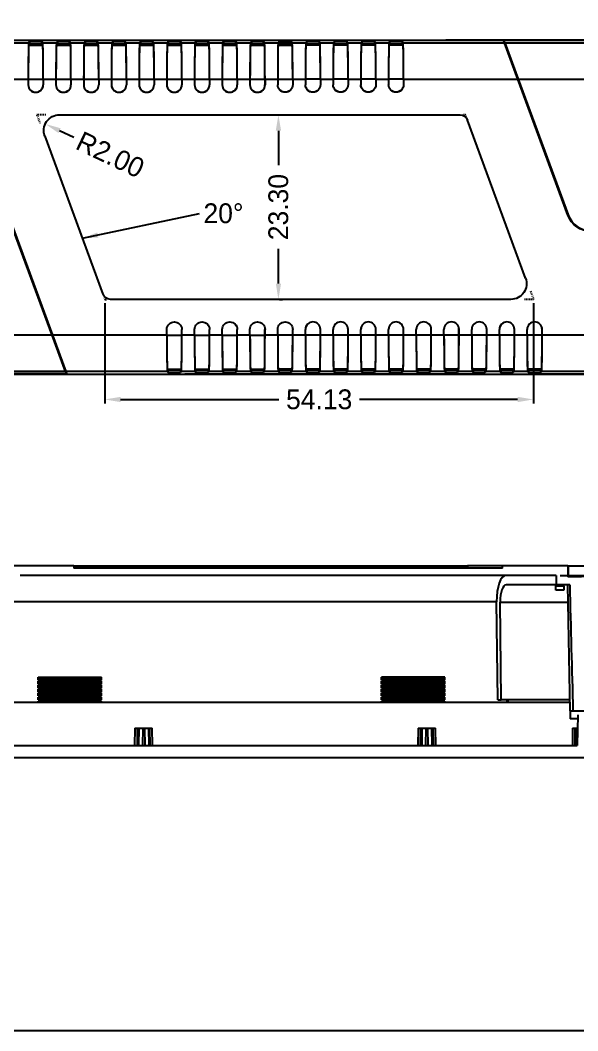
# Model space of a CAD drawing. Header units: millimetres. Extents: x 1582 to 1786, y 500 to 752.
# Drawn here: x 1656.3 to 1726.7, y 499.9 to 627.5 of the extents above; entities that cross this region are included whole.
import ezdxf

# ---------------------------------------------------------------- set-up
doc = ezdxf.new("R2010")
doc.units = ezdxf.units.MM
doc.linetypes.add('DIVIDE', pattern=[31.75, 12.7, -6.35, 0, -6.35, 0, -6.35])
doc.layers.get('0').update_dxf_attribs({"linetype": 'CONTINUOUS'})
doc.layers.get('Defpoints').update_dxf_attribs({"linetype": 'CONTINUOUS'})
for name, color, linetype in [('10', 7, 'CONTINUOUS'), ('11', 7, 'CONTINUOUS'), ('12', 7, 'CONTINUOUS'), ('9', 7, 'CONTINUOUS')]:
    doc.layers.add(name, color=color, linetype=linetype)
doc.layers.add('dim', color=7, linetype='CONTINUOUS', lineweight=9)
doc.dimstyles.get("Standard").update_dxf_attribs({"dimtxt": 1, "dimasz": 0.5, "dimexe": 0.2, "dimexo": 0.2, "dimgap": 0.09, "dimtad": 0, "dimzin": 0, "dimdsep": 46, "dimtxsty": 'Standard', "dimcen": 0.5, "dimadec": 0, "dimazin": 0, "dimtfac": 1, "dimtofl": 0, "dimtmove": 0, "dimatfit": 3, "dimfxl": 0, "dimtolj": 1, "dimtzin": 0, "dimarcsym": 0})

# ---------------------------------------------------------------- blocks, each defined once
blk = doc.blocks.new('*D29')
at = {"layer": 'Defpoints', "color": 0}
for p in [(1724, 557.41), (1752.68, 557.41), (1745.27, 535.76)]:
    blk.add_point(p, dxfattribs=at)
at = {"layer": 'dim', "color": 0, "lineweight": -2}
for p, q in [((1724.5, 557.41), (1753.18, 557.41)), ((1752.68, 555.41), (1752.68, 551.67)), ((1752.68, 537.76), (1752.68, 541.5)), ((1745.77, 535.76), (1753.18, 535.76))]:
    blk.add_line(p, q, dxfattribs=at)
at = {"layer": 'dim', "color": 0}
for points in [[(1752.35, 555.41), (1753.01, 555.41), (1752.68, 557.41)], [(1752.35, 537.76), (1753.01, 537.76), (1752.68, 535.76)]]:
    blk.add_solid(points, dxfattribs=at)
at = {"layer": 'dim', "color": 0, "insert": (1752.68, 546.59), "char_height": 2.5, "attachment_point": 5, "rotation": 90}
blk.add_mtext('\\A1;21.65', dxfattribs=at)
blk = doc.blocks.new('*D58')
at = {"layer": 'Defpoints', "color": 0}
for p in [(1667.01, 592.27), (1721.14, 592.27), (1721.14, 579.63)]:
    blk.add_point(p, dxfattribs=at)
at = {"layer": 'dim', "color": 0, "lineweight": -2}
for p, q in [((1667.01, 591.77), (1667.01, 579.13)), ((1721.14, 591.77), (1721.14, 579.13)), ((1669.01, 579.63), (1688.99, 579.63)), ((1719.14, 579.63), (1699.16, 579.63))]:
    blk.add_line(p, q, dxfattribs=at)
at = {"layer": 'dim', "color": 0}
for points in [[(1669.01, 579.96), (1669.01, 579.29), (1667.01, 579.63)], [(1719.14, 579.96), (1719.14, 579.29), (1721.14, 579.63)]]:
    blk.add_solid(points, dxfattribs=at)
at = {"layer": 'dim', "color": 0, "insert": (1694.08, 579.63), "char_height": 2.5, "attachment_point": 5}
blk.add_mtext('\\A1;54.13', dxfattribs=at)
blk = doc.blocks.new('*D59')
at = {"layer": 'Defpoints', "color": 0}
for p in [(1688.57, 615.57), (1688.93, 615.57), (1688.57, 592.27)]:
    blk.add_point(p, dxfattribs=at)
at = {"layer": 'dim', "color": 0, "lineweight": -2}
for p, q in [((1689.07, 615.57), (1689.43, 615.57)), ((1688.93, 613.57), (1688.93, 609.21)), ((1688.93, 594.27), (1688.93, 598.63)), ((1689.07, 592.27), (1689.43, 592.27))]:
    blk.add_line(p, q, dxfattribs=at)
at = {"layer": 'dim', "color": 0}
for points in [[(1688.6, 613.57), (1689.27, 613.57), (1688.93, 615.57)], [(1688.6, 594.27), (1689.27, 594.27), (1688.93, 592.27)]]:
    blk.add_solid(points, dxfattribs=at)
at = {"layer": 'dim', "color": 0, "insert": (1688.93, 603.92), "char_height": 2.5, "attachment_point": 5, "rotation": 90}
blk.add_mtext('\\A1;23.30', dxfattribs=at)
blk = doc.blocks.new('*D60')
at = {"layer": 'Defpoints', "color": 0}
for p in [(1659.49, 614.42), (1661.3, 613.57)]:
    blk.add_point(p, dxfattribs=at)
at = {"layer": 'dim', "color": 0, "lineweight": -2}
blk.add_line((1663.11, 612.71), (1661.3, 613.57), dxfattribs=at)
at = {"layer": 'dim', "color": 0}
blk.add_solid([(1661.44, 613.87), (1661.16, 613.27), (1659.49, 614.42)], dxfattribs=at)
at = {"layer": 'dim', "color": 0, "insert": (1667.7, 610.53), "char_height": 2.5, "attachment_point": 5, "rotation": 334.5946}
blk.add_mtext('\\A1;R2.00', dxfattribs=at)

msp = doc.modelspace()

# ---------------------------------------------------------------- linework, layer by layer
msp.add_lwpolyline([(1581.937, 752.283), (1786.245, 752.283), (1786.245, 499.901), (1581.937, 499.901)], close=True)
at = {"layer": '10', "color": 7, "linetype": 'Continuous'}
for p, q in [((1645.011, 624.993), (1717.356, 624.993)), ((1645.329, 624.675), (1657.401, 624.675)), ((1657.401, 624.675), (1657.516, 624.819)), ((1657.401, 624.375), (1657.516, 624.519)), ((1657.401, 624.375), (1659.175, 624.375)), ((1657.516, 624.819), (1659.06, 624.819)), ((1657.516, 624.819), (1657.516, 624.519)), ((1657.516, 624.519), (1659.06, 624.519)), ((1659.175, 624.675), (1659.06, 624.819)), ((1659.06, 624.519), (1659.06, 624.819)), ((1659.175, 624.375), (1659.06, 624.519)), ((1659.175, 624.675), (1660.901, 624.675)), ((1660.901, 624.675), (1661.016, 624.819)), ((1660.901, 624.375), (1661.016, 624.519)), ((1660.901, 624.375), (1662.675, 624.375)), ((1661.016, 624.819), (1662.56, 624.819)), ((1661.016, 624.819), (1661.016, 624.519)), ((1661.016, 624.519), (1662.56, 624.519)), ((1662.56, 624.519), (1662.56, 624.819)), ((1662.675, 624.675), (1662.56, 624.819)), ((1662.675, 624.375), (1662.56, 624.519)), ((1662.675, 624.675), (1664.401, 624.675)), ((1664.401, 624.675), (1664.516, 624.819)), ((1664.401, 624.375), (1664.516, 624.519)), ((1664.401, 624.375), (1666.175, 624.375)), ((1664.516, 624.819), (1666.06, 624.819)), ((1664.516, 624.819), (1664.516, 624.519)), ((1664.516, 624.519), (1666.06, 624.519)), ((1666.06, 624.519), (1666.06, 624.819)), ((1666.175, 624.675), (1666.06, 624.819)), ((1666.175, 624.375), (1666.06, 624.519)), ((1666.175, 624.675), (1667.901, 624.675)), ((1667.901, 624.675), (1668.016, 624.819)), ((1667.901, 624.375), (1668.016, 624.519)), ((1667.901, 624.375), (1669.675, 624.375)), ((1668.016, 624.819), (1669.56, 624.819)), ((1668.016, 624.819), (1668.016, 624.519)), ((1668.016, 624.519), (1669.56, 624.519)), ((1669.56, 624.519), (1669.56, 624.819)), ((1669.675, 624.675), (1669.56, 624.819)), ((1669.675, 624.375), (1669.56, 624.519)), ((1669.675, 624.675), (1671.401, 624.675)), ((1671.401, 624.675), (1671.516, 624.819)), ((1671.401, 624.375), (1671.516, 624.519)), ((1671.401, 624.375), (1673.175, 624.375)), ((1671.516, 624.819), (1673.06, 624.819)), ((1671.516, 624.819), (1671.516, 624.519)), ((1671.516, 624.519), (1673.06, 624.519)), ((1673.175, 624.675), (1673.06, 624.819)), ((1673.06, 624.519), (1673.06, 624.819)), ((1673.175, 624.375), (1673.06, 624.519)), ((1673.175, 624.675), (1674.901, 624.675)), ((1674.901, 624.675), (1675.016, 624.819)), ((1674.901, 624.375), (1675.016, 624.519)), ((1674.901, 624.375), (1676.675, 624.375)), ((1675.016, 624.819), (1676.56, 624.819)), ((1675.016, 624.819), (1675.016, 624.519)), ((1675.016, 624.519), (1676.56, 624.519)), ((1676.675, 624.675), (1676.56, 624.819)), ((1676.56, 624.519), (1676.56, 624.819)), ((1676.675, 624.375), (1676.56, 624.519)), ((1676.675, 624.675), (1678.401, 624.675)), ((1678.401, 624.675), (1678.516, 624.819)), ((1678.401, 624.375), (1678.516, 624.519)), ((1678.401, 624.375), (1680.175, 624.375)), ((1678.516, 624.819), (1680.06, 624.819)), ((1678.516, 624.819), (1678.516, 624.519)), ((1678.516, 624.519), (1680.06, 624.519)), ((1680.06, 624.519), (1680.06, 624.819)), ((1680.175, 624.675), (1680.06, 624.819)), ((1680.175, 624.375), (1680.06, 624.519)), ((1680.175, 624.675), (1681.901, 624.675)), ((1681.901, 624.675), (1682.016, 624.819)), ((1681.901, 624.375), (1682.016, 624.519)), ((1681.901, 624.375), (1683.675, 624.375)), ((1682.016, 624.819), (1683.56, 624.819)), ((1682.016, 624.819), (1682.016, 624.519)), ((1682.016, 624.519), (1683.56, 624.519)), ((1683.56, 624.519), (1683.56, 624.819)), ((1683.675, 624.675), (1683.56, 624.819)), ((1683.675, 624.375), (1683.56, 624.519)), ((1683.675, 624.675), (1685.401, 624.675)), ((1685.401, 624.675), (1685.516, 624.819)), ((1685.401, 624.375), (1685.516, 624.519)), ((1685.401, 624.375), (1687.175, 624.375)), ((1685.516, 624.819), (1687.06, 624.819)), ((1685.516, 624.819), (1685.516, 624.519)), ((1685.516, 624.519), (1687.06, 624.519)), ((1687.06, 624.519), (1687.06, 624.819)), ((1687.175, 624.675), (1687.06, 624.819)), ((1687.175, 624.375), (1687.06, 624.519)), ((1687.175, 624.675), (1688.901, 624.675)), ((1688.901, 624.675), (1689.016, 624.819)), ((1688.901, 624.375), (1689.016, 624.519)), ((1688.901, 624.375), (1690.675, 624.375)), ((1689.016, 624.819), (1690.56, 624.819)), ((1689.016, 624.819), (1689.016, 624.519)), ((1690.56, 624.519), (1689.016, 624.519)), ((1690.675, 624.675), (1690.56, 624.819)), ((1690.56, 624.819), (1690.56, 624.519)), ((1690.675, 624.375), (1690.56, 624.519)), ((1690.675, 624.675), (1692.401, 624.675)), ((1692.401, 624.675), (1692.516, 624.819)), ((1692.401, 624.375), (1692.516, 624.519)), ((1694.175, 624.375), (1692.401, 624.375)), ((1692.516, 624.519), (1692.516, 624.819)), ((1694.06, 624.819), (1692.516, 624.819)), ((1694.06, 624.519), (1692.516, 624.519)), ((1694.175, 624.675), (1694.06, 624.819)), ((1694.06, 624.819), (1694.06, 624.519)), ((1694.175, 624.375), (1694.06, 624.519)), ((1694.175, 624.675), (1695.901, 624.675)), ((1695.901, 624.675), (1696.016, 624.819)), ((1695.901, 624.375), (1696.016, 624.519)), ((1697.675, 624.375), (1695.901, 624.375)), ((1697.56, 624.819), (1696.016, 624.819)), ((1696.016, 624.519), (1696.016, 624.819)), ((1697.56, 624.519), (1696.016, 624.519)), ((1697.675, 624.675), (1697.56, 624.819)), ((1697.56, 624.819), (1697.56, 624.519)), ((1697.675, 624.375), (1697.56, 624.519)), ((1697.675, 624.675), (1699.401, 624.675)), ((1699.401, 624.675), (1699.516, 624.819)), ((1699.401, 624.375), (1699.516, 624.519)), ((1701.175, 624.375), (1699.401, 624.375)), ((1699.516, 624.519), (1699.516, 624.819)), ((1701.06, 624.819), (1699.516, 624.819)), ((1701.06, 624.519), (1699.516, 624.519)), ((1701.06, 624.819), (1701.06, 624.519)), ((1701.175, 624.675), (1701.06, 624.819)), ((1701.175, 624.375), (1701.06, 624.519)), ((1701.175, 624.675), (1702.901, 624.675)), ((1702.901, 624.675), (1703.016, 624.819)), ((1702.901, 624.375), (1703.016, 624.519)), ((1704.675, 624.375), (1702.901, 624.375)), ((1704.56, 624.819), (1703.016, 624.819)), ((1703.016, 624.519), (1703.016, 624.819)), ((1704.56, 624.519), (1703.016, 624.519)), ((1704.56, 624.819), (1704.56, 624.519)), ((1704.675, 624.675), (1704.56, 624.819)), ((1704.675, 624.375), (1704.56, 624.519)), ((1704.675, 624.675), (1717.472, 624.675)), ((1717.472, 624.675), (1717.356, 624.993)), ((1719.163, 620.076), (1717.472, 624.675)), ((1717.908, 623.491), (1717.959, 623.491)), ((1718.039, 623.275), (1717.987, 623.275)), ((1650.75, 620.076), (1657.338, 620.076)), ((1657.338, 620.076), (1657.338, 619.367)), ((1657.338, 619.367), (1657.342, 619.367)), ((1657.342, 620.076), (1659.234, 620.076)), ((1657.342, 620.076), (1657.342, 619.367)), ((1659.234, 620.076), (1659.234, 619.367)), ((1659.238, 619.367), (1659.234, 619.367)), ((1659.238, 620.076), (1660.838, 620.076)), ((1659.238, 620.076), (1659.238, 619.367)), ((1660.838, 620.076), (1660.838, 619.367)), ((1660.838, 619.367), (1660.842, 619.367)), ((1660.842, 620.076), (1662.734, 620.076)), ((1660.842, 620.076), (1660.842, 619.367)), ((1662.734, 620.076), (1662.734, 619.367)), ((1662.738, 619.367), (1662.734, 619.367)), ((1662.738, 620.076), (1664.338, 620.076)), ((1662.738, 620.076), (1662.738, 619.367)), ((1664.338, 620.076), (1664.338, 619.367)), ((1664.338, 619.367), (1664.342, 619.367)), ((1664.342, 620.076), (1666.234, 620.076)), ((1664.342, 620.076), (1664.342, 619.367)), ((1666.234, 620.076), (1666.234, 619.367)), ((1666.238, 619.367), (1666.234, 619.367)), ((1666.238, 620.076), (1666.238, 619.367)), ((1666.238, 620.076), (1667.838, 620.076)), ((1667.838, 620.076), (1667.838, 619.367)), ((1667.838, 619.367), (1667.842, 619.367)), ((1667.842, 620.076), (1669.734, 620.076)), ((1667.842, 620.076), (1667.842, 619.367)), ((1669.734, 620.076), (1669.734, 619.367)), ((1669.738, 619.367), (1669.734, 619.367)), ((1669.738, 620.076), (1671.338, 620.076)), ((1669.738, 620.076), (1669.738, 619.367)), ((1671.338, 620.076), (1671.338, 619.367)), ((1671.338, 619.367), (1671.342, 619.367)), ((1671.342, 620.076), (1673.234, 620.076)), ((1671.342, 620.076), (1671.342, 619.367)), ((1673.234, 620.076), (1673.234, 619.367)), ((1673.238, 619.367), (1673.234, 619.367)), ((1673.238, 620.076), (1673.238, 619.367)), ((1673.238, 620.076), (1674.838, 620.076)), ((1674.838, 620.076), (1674.838, 619.367)), ((1674.838, 619.367), (1674.842, 619.367)), ((1674.842, 620.076), (1676.734, 620.076)), ((1674.842, 620.076), (1674.842, 619.367)), ((1676.734, 620.076), (1676.734, 619.367)), ((1676.738, 619.367), (1676.734, 619.367)), ((1676.738, 620.076), (1678.338, 620.076)), ((1676.738, 620.076), (1676.738, 619.367)), ((1678.338, 620.076), (1678.338, 619.367)), ((1678.338, 619.367), (1678.342, 619.367)), ((1678.342, 620.076), (1680.234, 620.076)), ((1678.342, 620.076), (1678.342, 619.367)), ((1680.234, 620.076), (1680.234, 619.367)), ((1680.238, 619.367), (1680.234, 619.367)), ((1680.238, 620.076), (1680.238, 619.367)), ((1680.238, 620.076), (1681.838, 620.076)), ((1681.838, 620.076), (1681.838, 619.367)), ((1681.838, 619.367), (1681.842, 619.367)), ((1681.842, 620.076), (1681.842, 619.367)), ((1681.842, 620.076), (1683.734, 620.076)), ((1683.734, 620.076), (1683.734, 619.367)), ((1683.738, 619.367), (1683.734, 619.367)), ((1683.738, 620.076), (1683.738, 619.367)), ((1683.738, 620.076), (1685.338, 620.076)), ((1685.338, 620.076), (1685.338, 619.367)), ((1685.338, 619.367), (1685.342, 619.367)), ((1685.342, 620.076), (1687.234, 620.076)), ((1685.342, 620.076), (1685.342, 619.367)), ((1687.234, 620.076), (1687.234, 619.367)), ((1687.238, 619.367), (1687.234, 619.367)), ((1687.238, 620.076), (1688.838, 620.076)), ((1687.238, 620.076), (1687.238, 619.367)), ((1688.838, 620.076), (1688.838, 619.367)), ((1688.838, 619.367), (1688.842, 619.367)), ((1688.842, 620.076), (1688.842, 619.367)), ((1688.842, 620.076), (1690.734, 620.076)), ((1690.734, 620.076), (1690.734, 619.367)), ((1690.738, 619.367), (1690.734, 619.367)), ((1690.738, 620.076), (1692.338, 620.076)), ((1690.738, 620.076), (1690.738, 619.367)), ((1692.338, 620.076), (1692.338, 619.367)), ((1692.338, 619.367), (1692.342, 619.367)), ((1694.234, 620.076), (1692.342, 620.076)), ((1692.342, 620.076), (1692.342, 619.367)), ((1694.234, 620.076), (1694.234, 619.367)), ((1694.238, 619.367), (1694.234, 619.367)), ((1694.238, 620.076), (1695.838, 620.076)), ((1694.238, 620.076), (1694.238, 619.367)), ((1695.838, 620.076), (1695.838, 619.367)), ((1695.838, 619.367), (1695.842, 619.367)), ((1695.842, 620.076), (1695.842, 619.367)), ((1697.734, 620.076), (1695.842, 620.076)), ((1697.734, 620.076), (1697.734, 619.367)), ((1697.738, 619.367), (1697.734, 619.367)), ((1697.738, 620.076), (1697.738, 619.367)), ((1697.738, 620.076), (1699.338, 620.076)), ((1699.338, 620.076), (1699.338, 619.367)), ((1699.338, 619.367), (1699.342, 619.367)), ((1701.234, 620.076), (1699.342, 620.076)), ((1699.342, 620.076), (1699.342, 619.367)), ((1701.234, 620.076), (1701.234, 619.367)), ((1701.238, 619.367), (1701.234, 619.367)), ((1701.238, 620.076), (1702.838, 620.076)), ((1701.238, 620.076), (1701.238, 619.367)), ((1702.838, 620.076), (1702.838, 619.367)), ((1702.838, 619.367), (1702.842, 619.367)), ((1702.842, 620.076), (1702.842, 619.367)), ((1704.734, 620.076), (1702.842, 620.076)), ((1704.734, 620.076), (1704.734, 619.367)), ((1704.738, 619.367), (1704.734, 619.367)), ((1704.738, 620.076), (1719.163, 620.076)), ((1704.738, 620.076), (1704.738, 619.367)), ((1719.217, 620.076), (1719.163, 620.076)), ((1725.477, 602.897), (1719.163, 620.076)), ((1661.3, 615.567), (1711.868, 615.567)), ((1720.152, 594.958), (1712.806, 614.912)), ((1659.424, 612.876), (1666.77, 592.921)), ((1654.098, 604.937), (1660.413, 587.758)), ((1718.275, 592.267), (1667.708, 592.267)), ((1674.838, 588.467), (1674.842, 588.467)), ((1674.838, 587.758), (1674.838, 588.467)), ((1674.842, 587.758), (1674.842, 588.467)), ((1676.738, 588.467), (1676.734, 588.467)), ((1676.734, 587.758), (1676.734, 588.467)), ((1676.738, 587.758), (1676.738, 588.467)), ((1678.338, 588.467), (1678.342, 588.467)), ((1678.338, 587.758), (1678.338, 588.467)), ((1678.342, 587.758), (1678.342, 588.467)), ((1680.238, 588.467), (1680.234, 588.467)), ((1680.234, 587.758), (1680.234, 588.467)), ((1680.238, 587.758), (1680.238, 588.467)), ((1681.838, 588.467), (1681.842, 588.467)), ((1681.838, 587.758), (1681.838, 588.467)), ((1681.842, 587.758), (1681.842, 588.467)), ((1683.738, 588.467), (1683.734, 588.467)), ((1683.734, 587.758), (1683.734, 588.467)), ((1683.738, 587.758), (1683.738, 588.467)), ((1685.338, 588.467), (1685.342, 588.467)), ((1685.338, 587.758), (1685.338, 588.467)), ((1685.342, 587.758), (1685.342, 588.467)), ((1687.238, 588.467), (1687.234, 588.467)), ((1687.234, 587.758), (1687.234, 588.467)), ((1687.238, 587.758), (1687.238, 588.467)), ((1688.838, 588.467), (1688.842, 588.467)), ((1688.838, 587.758), (1688.838, 588.467)), ((1688.842, 587.758), (1688.842, 588.467)), ((1690.738, 588.467), (1690.734, 588.467)), ((1690.734, 587.758), (1690.734, 588.467)), ((1690.738, 587.758), (1690.738, 588.467)), ((1692.338, 588.467), (1692.342, 588.467)), ((1692.338, 587.758), (1692.338, 588.467)), ((1692.342, 587.758), (1692.342, 588.467)), ((1694.238, 588.467), (1694.234, 588.467)), ((1694.234, 587.758), (1694.234, 588.467)), ((1694.238, 587.758), (1694.238, 588.467)), ((1695.838, 588.467), (1695.842, 588.467)), ((1695.838, 587.758), (1695.838, 588.467)), ((1695.842, 587.758), (1695.842, 588.467)), ((1697.738, 588.467), (1697.734, 588.467)), ((1697.734, 587.758), (1697.734, 588.467)), ((1697.738, 587.758), (1697.738, 588.467)), ((1699.338, 588.467), (1699.342, 588.467)), ((1699.338, 587.758), (1699.338, 588.467)), ((1699.342, 587.758), (1699.342, 588.467)), ((1701.238, 588.467), (1701.234, 588.467)), ((1701.234, 587.758), (1701.234, 588.467)), ((1701.238, 587.758), (1701.238, 588.467)), ((1702.838, 588.467), (1702.842, 588.467)), ((1702.838, 587.758), (1702.838, 588.467)), ((1702.842, 587.758), (1702.842, 588.467)), ((1704.738, 588.467), (1704.734, 588.467)), ((1704.734, 587.758), (1704.734, 588.467)), ((1704.738, 587.758), (1704.738, 588.467)), ((1706.338, 588.467), (1706.342, 588.467)), ((1706.338, 587.758), (1706.338, 588.467)), ((1706.342, 587.758), (1706.342, 588.467)), ((1708.238, 588.467), (1708.234, 588.467)), ((1708.234, 587.758), (1708.234, 588.467)), ((1708.238, 587.758), (1708.238, 588.467)), ((1709.838, 588.467), (1709.842, 588.467)), ((1709.838, 587.758), (1709.838, 588.467)), ((1709.842, 587.758), (1709.842, 588.467)), ((1711.738, 588.467), (1711.734, 588.467)), ((1711.734, 587.758), (1711.734, 588.467)), ((1711.738, 587.758), (1711.738, 588.467)), ((1713.338, 588.467), (1713.342, 588.467)), ((1713.338, 587.758), (1713.338, 588.467)), ((1713.342, 587.758), (1713.342, 588.467)), ((1715.238, 588.467), (1715.234, 588.467)), ((1715.234, 587.758), (1715.234, 588.467)), ((1715.238, 587.758), (1715.238, 588.467)), ((1716.838, 588.467), (1716.842, 588.467)), ((1716.838, 587.758), (1716.838, 588.467)), ((1716.842, 587.758), (1716.842, 588.467)), ((1718.738, 588.467), (1718.734, 588.467)), ((1718.734, 587.758), (1718.734, 588.467)), ((1718.738, 587.758), (1718.738, 588.467)), ((1720.338, 588.467), (1720.342, 588.467)), ((1720.338, 587.758), (1720.338, 588.467)), ((1720.342, 587.758), (1720.342, 588.467)), ((1722.238, 588.467), (1722.234, 588.467)), ((1722.234, 587.758), (1722.234, 588.467)), ((1722.238, 587.758), (1722.238, 588.467)), ((1660.359, 587.758), (1660.413, 587.758)), ((1674.838, 587.758), (1660.413, 587.758)), ((1660.413, 587.758), (1662.103, 583.158)), ((1674.842, 587.758), (1676.734, 587.758)), ((1678.338, 587.758), (1676.738, 587.758)), ((1678.342, 587.758), (1680.234, 587.758)), ((1681.838, 587.758), (1680.238, 587.758)), ((1681.842, 587.758), (1683.734, 587.758)), ((1685.338, 587.758), (1683.738, 587.758)), ((1685.342, 587.758), (1687.234, 587.758)), ((1688.838, 587.758), (1687.238, 587.758)), ((1690.734, 587.758), (1688.842, 587.758)), ((1692.338, 587.758), (1690.738, 587.758)), ((1694.234, 587.758), (1692.342, 587.758)), ((1695.838, 587.758), (1694.238, 587.758)), ((1697.734, 587.758), (1695.842, 587.758)), ((1699.338, 587.758), (1697.738, 587.758)), ((1701.234, 587.758), (1699.342, 587.758)), ((1702.838, 587.758), (1701.238, 587.758)), ((1704.734, 587.758), (1702.842, 587.758)), ((1706.338, 587.758), (1704.738, 587.758)), ((1708.234, 587.758), (1706.342, 587.758)), ((1709.838, 587.758), (1708.238, 587.758)), ((1711.734, 587.758), (1709.842, 587.758)), ((1713.338, 587.758), (1711.738, 587.758)), ((1715.234, 587.758), (1713.342, 587.758)), ((1716.838, 587.758), (1715.238, 587.758)), ((1718.734, 587.758), (1716.842, 587.758)), ((1720.338, 587.758), (1718.738, 587.758)), ((1722.234, 587.758), (1720.342, 587.758)), ((1728.826, 587.758), (1722.238, 587.758)), ((1661.537, 584.558), (1661.589, 584.558)), ((1661.668, 584.342), (1661.616, 584.342)), ((1674.901, 583.458), (1676.675, 583.458)), ((1674.901, 583.458), (1675.016, 583.314)), ((1675.016, 583.014), (1675.016, 583.314)), ((1675.016, 583.314), (1676.56, 583.314)), ((1676.675, 583.458), (1676.56, 583.314)), ((1676.56, 583.314), (1676.56, 583.014)), ((1678.401, 583.458), (1680.175, 583.458)), ((1678.401, 583.458), (1678.516, 583.314)), ((1678.516, 583.014), (1678.516, 583.314)), ((1678.516, 583.314), (1680.06, 583.314)), ((1680.175, 583.458), (1680.06, 583.314)), ((1680.06, 583.314), (1680.06, 583.014)), ((1681.901, 583.458), (1683.675, 583.458)), ((1681.901, 583.458), (1682.016, 583.314)), ((1682.016, 583.014), (1682.016, 583.314)), ((1682.016, 583.314), (1683.56, 583.314)), ((1683.675, 583.458), (1683.56, 583.314)), ((1683.56, 583.314), (1683.56, 583.014)), ((1685.401, 583.458), (1685.516, 583.314)), ((1685.401, 583.458), (1687.175, 583.458)), ((1685.516, 583.014), (1685.516, 583.314)), ((1685.516, 583.314), (1687.06, 583.314)), ((1687.175, 583.458), (1687.06, 583.314)), ((1687.06, 583.314), (1687.06, 583.014)), ((1688.901, 583.458), (1689.016, 583.314)), ((1690.675, 583.458), (1688.901, 583.458)), ((1690.56, 583.314), (1689.016, 583.314)), ((1689.016, 583.014), (1689.016, 583.314)), ((1690.675, 583.458), (1690.56, 583.314)), ((1690.56, 583.014), (1690.56, 583.314)), ((1694.175, 583.458), (1692.401, 583.458)), ((1692.401, 583.458), (1692.516, 583.314)), ((1694.06, 583.314), (1692.516, 583.314)), ((1692.516, 583.314), (1692.516, 583.014)), ((1694.175, 583.458), (1694.06, 583.314)), ((1694.06, 583.014), (1694.06, 583.314)), ((1697.675, 583.458), (1695.901, 583.458)), ((1695.901, 583.458), (1696.016, 583.314)), ((1697.56, 583.314), (1696.016, 583.314)), ((1696.016, 583.314), (1696.016, 583.014)), ((1697.675, 583.458), (1697.56, 583.314)), ((1697.56, 583.014), (1697.56, 583.314)), ((1701.175, 583.458), (1699.401, 583.458)), ((1699.401, 583.458), (1699.516, 583.314)), ((1701.06, 583.314), (1699.516, 583.314)), ((1699.516, 583.314), (1699.516, 583.014)), ((1701.175, 583.458), (1701.06, 583.314)), ((1701.06, 583.014), (1701.06, 583.314)), ((1704.675, 583.458), (1702.901, 583.458)), ((1702.901, 583.458), (1703.016, 583.314)), ((1704.56, 583.314), (1703.016, 583.314)), ((1703.016, 583.314), (1703.016, 583.014)), ((1704.675, 583.458), (1704.56, 583.314)), ((1704.56, 583.014), (1704.56, 583.314)), ((1708.175, 583.458), (1706.401, 583.458)), ((1706.401, 583.458), (1706.516, 583.314)), ((1708.06, 583.314), (1706.516, 583.314)), ((1706.516, 583.314), (1706.516, 583.014)), ((1708.175, 583.458), (1708.06, 583.314)), ((1708.06, 583.014), (1708.06, 583.314)), ((1711.675, 583.458), (1709.901, 583.458)), ((1709.901, 583.458), (1710.016, 583.314)), ((1711.56, 583.314), (1710.016, 583.314)), ((1710.016, 583.314), (1710.016, 583.014)), ((1711.675, 583.458), (1711.56, 583.314)), ((1711.56, 583.014), (1711.56, 583.314)), ((1715.175, 583.458), (1713.401, 583.458)), ((1713.401, 583.458), (1713.516, 583.314)), ((1715.06, 583.314), (1713.516, 583.314)), ((1713.516, 583.314), (1713.516, 583.014)), ((1715.175, 583.458), (1715.06, 583.314)), ((1715.06, 583.014), (1715.06, 583.314)), ((1718.675, 583.458), (1716.901, 583.458)), ((1716.901, 583.458), (1717.016, 583.314)), ((1718.56, 583.314), (1717.016, 583.314)), ((1717.016, 583.314), (1717.016, 583.014)), ((1718.675, 583.458), (1718.56, 583.314)), ((1718.56, 583.014), (1718.56, 583.314)), ((1722.175, 583.458), (1720.401, 583.458)), ((1720.401, 583.458), (1720.516, 583.314)), ((1722.06, 583.314), (1720.516, 583.314)), ((1720.516, 583.314), (1720.516, 583.014)), ((1722.175, 583.458), (1722.06, 583.314)), ((1722.06, 583.014), (1722.06, 583.314)), ((1674.901, 583.158), (1662.103, 583.158)), ((1662.103, 583.158), (1662.22, 582.84)), ((1662.22, 582.84), (1734.564, 582.84)), ((1674.901, 583.158), (1675.016, 583.014)), ((1675.016, 583.014), (1676.56, 583.014)), ((1676.675, 583.158), (1676.56, 583.014)), ((1678.401, 583.158), (1676.675, 583.158)), ((1678.401, 583.158), (1678.516, 583.014)), ((1678.516, 583.014), (1680.06, 583.014)), ((1680.175, 583.158), (1680.06, 583.014)), ((1681.901, 583.158), (1680.175, 583.158)), ((1681.901, 583.158), (1682.016, 583.014)), ((1682.016, 583.014), (1683.56, 583.014)), ((1683.675, 583.158), (1683.56, 583.014)), ((1685.401, 583.158), (1683.675, 583.158)), ((1685.401, 583.158), (1685.516, 583.014)), ((1685.516, 583.014), (1687.06, 583.014)), ((1687.175, 583.158), (1687.06, 583.014)), ((1688.901, 583.158), (1687.175, 583.158)), ((1688.901, 583.158), (1689.016, 583.014)), ((1690.56, 583.014), (1689.016, 583.014)), ((1690.675, 583.158), (1690.56, 583.014)), ((1692.401, 583.158), (1690.675, 583.158)), ((1692.401, 583.158), (1692.516, 583.014)), ((1694.06, 583.014), (1692.516, 583.014)), ((1694.175, 583.158), (1694.06, 583.014)), ((1695.901, 583.158), (1694.175, 583.158)), ((1695.901, 583.158), (1696.016, 583.014)), ((1697.56, 583.014), (1696.016, 583.014)), ((1697.675, 583.158), (1697.56, 583.014)), ((1699.401, 583.158), (1697.675, 583.158)), ((1699.401, 583.158), (1699.516, 583.014)), ((1701.06, 583.014), (1699.516, 583.014)), ((1701.175, 583.158), (1701.06, 583.014)), ((1702.901, 583.158), (1701.175, 583.158)), ((1702.901, 583.158), (1703.016, 583.014)), ((1704.56, 583.014), (1703.016, 583.014)), ((1704.675, 583.158), (1704.56, 583.014)), ((1706.401, 583.158), (1704.675, 583.158)), ((1706.401, 583.158), (1706.516, 583.014)), ((1708.06, 583.014), (1706.516, 583.014)), ((1708.175, 583.158), (1708.06, 583.014)), ((1709.901, 583.158), (1708.175, 583.158)), ((1709.901, 583.158), (1710.016, 583.014)), ((1711.56, 583.014), (1710.016, 583.014)), ((1711.675, 583.158), (1711.56, 583.014)), ((1713.401, 583.158), (1711.675, 583.158)), ((1713.401, 583.158), (1713.516, 583.014)), ((1715.06, 583.014), (1713.516, 583.014)), ((1715.175, 583.158), (1715.06, 583.014)), ((1716.901, 583.158), (1715.175, 583.158)), ((1716.901, 583.158), (1717.016, 583.014)), ((1718.56, 583.014), (1717.016, 583.014)), ((1718.675, 583.158), (1718.56, 583.014)), ((1720.401, 583.158), (1718.675, 583.158)), ((1720.401, 583.158), (1720.516, 583.014)), ((1722.06, 583.014), (1720.516, 583.014)), ((1722.175, 583.158), (1722.06, 583.014)), ((1734.246, 583.158), (1722.175, 583.158)), ((1663.097, 558.611), (1654.847, 558.611)), ((1663.097, 558.611), (1663.097, 558.311)), ((1663.097, 558.611), (1711.868, 558.611)), ((1717.229, 558.311), (1663.097, 558.311)), ((1711.868, 558.611), (1711.868, 558.311)), ((1711.868, 558.611), (1712.806, 558.611)), ((1712.806, 558.611), (1712.806, 558.311)), ((1717.229, 558.611), (1712.806, 558.611)), ((1717.229, 558.311), (1717.229, 558.611)), ((1725.477, 558.611), (1717.229, 558.611)), ((1725.477, 558.611), (1725.477, 557.211)), ((1724.001, 557.411), (1656.324, 557.411)), ((1724.001, 557.411), (1724.023, 556.211)), ((1727.197, 557.211), (1725.477, 557.211)), ((1724.023, 556.211), (1717.699, 556.211)), ((1725.719, 556.211), (1724.023, 556.211)), ((1725.773, 540.311), (1725.496, 556.211)), ((1716.488, 554.07), (1654.043, 554.07)), ((1716.638, 541.711), (1716.488, 554.07)), ((1717.08, 541.711), (1716.93, 554.049)), ((1716.93, 554.049), (1725.534, 554.049)), ((1658.61, 544.538), (1666.61, 544.538)), ((1658.61, 544.166), (1658.61, 544.538)), ((1666.61, 544.351), (1658.61, 544.351)), ((1658.61, 544.166), (1666.61, 544.166)), ((1658.61, 544.034), (1666.61, 544.034)), ((1658.61, 543.671), (1658.61, 544.034)), ((1666.61, 543.851), (1658.61, 543.851)), ((1658.61, 543.671), (1666.61, 543.671)), ((1666.61, 544.166), (1666.61, 544.538)), ((1666.61, 543.671), (1666.61, 544.034)), ((1709.965, 544.538), (1701.965, 544.538)), ((1701.965, 544.166), (1701.965, 544.538)), ((1701.965, 544.351), (1709.965, 544.351)), ((1709.965, 544.166), (1701.965, 544.166)), ((1709.965, 544.034), (1701.965, 544.034)), ((1701.965, 543.671), (1701.965, 544.034)), ((1701.965, 543.851), (1709.965, 543.851)), ((1709.965, 543.671), (1701.965, 543.671)), ((1709.965, 544.166), (1709.965, 544.538)), ((1709.965, 543.671), (1709.965, 544.034)), ((1658.61, 543.529), (1666.61, 543.529)), ((1658.61, 543.175), (1658.61, 543.529)), ((1666.61, 543.351), (1658.61, 543.351)), ((1658.61, 543.175), (1666.61, 543.175)), ((1658.61, 543.025), (1666.61, 543.025)), ((1658.61, 542.679), (1658.61, 543.025)), ((1666.61, 542.851), (1658.61, 542.851)), ((1658.61, 542.679), (1666.61, 542.679)), ((1658.61, 542.52), (1666.61, 542.52)), ((1658.61, 542.184), (1658.61, 542.52)), ((1666.61, 543.175), (1666.61, 543.529)), ((1666.61, 542.679), (1666.61, 543.025)), ((1666.61, 542.184), (1666.61, 542.52)), ((1709.965, 543.529), (1701.965, 543.529)), ((1701.965, 543.175), (1701.965, 543.529)), ((1701.965, 543.351), (1709.965, 543.351)), ((1709.965, 543.175), (1701.965, 543.175)), ((1709.965, 543.025), (1701.965, 543.025)), ((1701.965, 542.679), (1701.965, 543.025)), ((1701.965, 542.851), (1709.965, 542.851)), ((1709.965, 542.679), (1701.965, 542.679)), ((1709.965, 542.52), (1701.965, 542.52)), ((1701.965, 542.184), (1701.965, 542.52)), ((1709.965, 543.175), (1709.965, 543.529)), ((1709.965, 542.679), (1709.965, 543.025)), ((1709.965, 542.184), (1709.965, 542.52)), ((1666.61, 542.351), (1658.61, 542.351)), ((1658.61, 542.184), (1666.61, 542.184)), ((1658.61, 542.016), (1666.61, 542.016)), ((1658.61, 541.688), (1658.61, 542.016)), ((1666.61, 541.851), (1658.61, 541.851)), ((1658.61, 541.688), (1666.61, 541.688)), ((1658.61, 541.512), (1666.61, 541.512)), ((1658.61, 541.411), (1658.61, 541.512)), ((1666.61, 541.688), (1666.61, 542.016)), ((1666.61, 541.411), (1666.61, 541.512)), ((1701.965, 542.351), (1709.965, 542.351)), ((1709.965, 542.184), (1701.965, 542.184)), ((1709.965, 542.016), (1701.965, 542.016)), ((1701.965, 541.688), (1701.965, 542.016)), ((1701.965, 541.851), (1709.965, 541.851)), ((1709.965, 541.688), (1701.965, 541.688)), ((1709.965, 541.512), (1701.965, 541.512)), ((1701.965, 541.411), (1701.965, 541.512)), ((1709.965, 541.688), (1709.965, 542.016)), ((1709.965, 541.411), (1709.965, 541.512)), ((1716.638, 541.711), (1717.08, 541.711)), ((1725.749, 541.711), (1717.08, 541.711)), ((1717.832, 541.41), (1717.834, 541.711)), ((1725.773, 540.311), (1725.773, 539.311)), ((1725.774, 540.311), (1726.127, 540.311)), ((1726.127, 540.311), (1727.49, 540.311)), ((1726.729, 539.311), (1725.773, 539.311))]:
    msp.add_line(p, q, dxfattribs=at)
at = {"layer": '10', "color": 2, "linetype": 'DIVIDE', "ltscale": 0.01}
for p, q in [((1659.551, 615.567), (1658.433, 615.567)), ((1658.433, 615.567), (1658.819, 614.517)), ((1712.565, 615.567), (1712.293, 615.567)), ((1712.659, 615.311), (1712.565, 615.567)), ((1666.917, 592.522), (1667.011, 592.267)), ((1667.011, 592.267), (1667.283, 592.267)), ((1721.143, 592.267), (1720.024, 592.267)), ((1720.756, 593.316), (1721.143, 592.267))]:
    msp.add_line(p, q, dxfattribs=at)
at = {"layer": '10', "color": 7, "linetype": 'Continuous'}
for centre, radius, start, end in [((1658.288, 619.367), 0.95, 180, 360), ((1658.288, 619.367), 0.946, 180, 0), ((1661.788, 619.367), 0.95, 180, 360), ((1661.788, 619.367), 0.946, 180, 0), ((1665.288, 619.367), 0.95, 180, 360), ((1665.288, 619.367), 0.946, 180, 0), ((1668.788, 619.367), 0.95, 180, 360), ((1668.788, 619.367), 0.946, 180, 0), ((1672.288, 619.367), 0.95, 180, 360), ((1672.288, 619.367), 0.946, 180, 0), ((1675.788, 619.367), 0.95, 180, 360), ((1675.788, 619.367), 0.946, 180, 0), ((1679.288, 619.367), 0.95, 180, 360), ((1679.288, 619.367), 0.946, 180, 0), ((1682.788, 619.367), 0.95, 180, 360), ((1682.788, 619.367), 0.946, 180, 0), ((1686.288, 619.367), 0.95, 180, 0), ((1686.288, 619.367), 0.946, 180, 0), ((1693.288, 588.467), 0.95, 0, 180), ((1693.288, 588.467), 0.946, 0, 180), ((1696.788, 588.467), 0.95, 0, 180), ((1696.788, 588.467), 0.946, 0, 180), ((1700.288, 588.467), 0.95, 0, 180), ((1700.288, 588.467), 0.946, 0, 180), ((1703.788, 588.467), 0.95, 0, 180), ((1703.788, 588.467), 0.946, 0, 180), ((1707.288, 588.467), 0.95, 0, 180), ((1707.288, 588.467), 0.946, 0, 180), ((1710.788, 588.467), 0.95, 0, 180), ((1710.788, 588.467), 0.946, 0, 180), ((1714.288, 588.467), 0.95, 0, 180), ((1714.288, 588.467), 0.946, 0, 180), ((1717.788, 588.467), 0.95, 0, 180), ((1717.788, 588.467), 0.946, 0, 180), ((1721.288, 588.467), 0.95, 0, 180), ((1721.288, 588.467), 0.946, 0, 180)]:
    msp.add_arc(centre, radius, start, end, dxfattribs=at)
at = {"layer": '10', "color": 7, "linetype": 'Continuous', "extrusion": (0, 0, -1)}
for centre, radius, start, end in [((-1689.788, 619.367), 0.95, 180, 0), ((-1689.788, 619.367), 0.946, 180, 0), ((-1693.288, 619.367), 0.95, 180, 0), ((-1693.288, 619.367), 0.946, 180, 0), ((-1696.788, 619.367), 0.95, 180, 360), ((-1696.788, 619.367), 0.946, 180, 0), ((-1700.288, 619.367), 0.95, 180, 360), ((-1700.288, 619.367), 0.946, 180, 0), ((-1703.788, 619.367), 0.95, 180, 0), ((-1703.788, 619.367), 0.946, 180, 0), ((-1661.3, 613.567), 2, 339.78904, 90), ((-1711.868, 614.567), 1, 90, 159.78904), ((-1728.387, 603.966), 3.1, 270, 339.81851), ((-1718.275, 594.267), 2, 159.78904, 270), ((-1667.708, 593.267), 1, 270, 339.78904), ((-1675.788, 588.467), 0.95, 0, 180), ((-1675.788, 588.467), 0.946, 0, 180), ((-1679.288, 588.467), 0.95, 0, 180), ((-1679.288, 588.467), 0.946, 0, 180), ((-1682.788, 588.467), 0.95, 0, 180), ((-1682.788, 588.467), 0.946, 0, 180), ((-1686.288, 588.467), 0.95, 0, 180), ((-1686.288, 588.467), 0.946, 0, 180), ((-1689.788, 588.467), 0.95, 0, 180), ((-1689.788, 588.467), 0.946, 0, 180)]:
    msp.add_arc(centre, radius, start, end, dxfattribs=at)
at = {"layer": '10', "color": 7, "linetype": 'Continuous'}
for centre, major_axis, ratio, start_param, end_param in [((1657.402, 620.076), (0, 4.6), 0.0139635, 0.0174533, 1.5707963), ((1657.402, 620.076), (0, 4.3), 0.0139635, 0.0174533, 1.5707963), ((1659.174, 620.076), (0, 4.6), 0.0139635, 4.712389, 6.265732), ((1659.174, 620.076), (0, 4.3), 0.0139635, 4.712389, 6.265732), ((1660.902, 620.076), (0, 4.6), 0.0139635, 0.0174533, 1.5707963), ((1660.902, 620.076), (0, 4.3), 0.0139635, 0.0174533, 1.5707963), ((1662.674, 620.076), (0, 4.6), 0.0139635, 4.712389, 6.265732), ((1662.674, 620.076), (0, 4.3), 0.0139635, 4.712389, 6.265732), ((1664.402, 620.076), (0, 4.6), 0.0139635, 0.0174533, 1.5707963), ((1664.402, 620.076), (0, 4.3), 0.0139635, 0.0174533, 1.5707963), ((1666.174, 620.076), (0, 4.6), 0.0139635, 4.712389, 6.265732), ((1666.174, 620.076), (0, 4.3), 0.0139635, 4.712389, 6.265732), ((1667.902, 620.076), (0, 4.6), 0.0139635, 0.0174533, 1.5707963), ((1667.902, 620.076), (0, 4.3), 0.0139635, 0.0174533, 1.5707963), ((1669.674, 620.076), (0, 4.6), 0.0139635, 4.712389, 6.265732), ((1669.674, 620.076), (0, 4.3), 0.0139635, 4.712389, 6.265732), ((1671.402, 620.076), (0, 4.6), 0.0139635, 0.0174533, 1.5707963), ((1671.402, 620.076), (0, 4.3), 0.0139635, 0.0174533, 1.5707963), ((1673.174, 620.076), (0, 4.6), 0.0139635, 4.712389, 6.265732), ((1673.174, 620.076), (0, 4.3), 0.0139635, 4.712389, 6.265732), ((1674.902, 620.076), (0, 4.6), 0.0139635, 0.0174533, 1.5707963), ((1674.902, 620.076), (0, 4.3), 0.0139635, 0.0174533, 1.5707963), ((1676.674, 620.076), (0, 4.6), 0.0139635, 4.712389, 6.265732), ((1676.674, 620.076), (0, 4.3), 0.0139635, 4.712389, 6.265732), ((1678.402, 620.076), (0, 4.6), 0.0139635, 0.0174533, 1.5707963), ((1678.402, 620.076), (0, 4.3), 0.0139635, 0.0174533, 1.5707963), ((1680.174, 620.076), (0, 4.6), 0.0139635, 4.712389, 6.265732), ((1680.174, 620.076), (0, 4.3), 0.0139635, 4.712389, 6.265732), ((1681.902, 620.076), (0, 4.6), 0.0139635, 0.0174533, 1.5707963), ((1681.902, 620.076), (0, 4.3), 0.0139635, 0.0174533, 1.5707963), ((1683.674, 620.076), (0, 4.6), 0.0139635, 4.712389, 6.265732), ((1683.674, 620.076), (0, 4.3), 0.0139635, 4.712389, 6.265732), ((1685.402, 620.076), (0, 4.6), 0.0139635, 0.0174533, 1.5707963), ((1685.402, 620.076), (0, 4.3), 0.0139635, 0.0174533, 1.5707963), ((1687.174, 620.076), (0, 4.6), 0.0139635, 4.712389, 6.265732), ((1687.174, 620.076), (0, 4.3), 0.0139635, 4.712389, 6.265732), ((1688.902, 620.076), (0, 4.6), 0.0139635, 0.0174533, 1.5707963), ((1688.902, 620.076), (0, 4.3), 0.0139635, 0.0174533, 1.5707963), ((1690.674, 620.076), (0, 4.6), 0.0139635, 4.712389, 6.265732), ((1690.674, 620.076), (0, 4.3), 0.0139635, 4.712389, 6.265732), ((1692.402, 620.076), (0, 4.6), 0.0139635, 0.0174533, 1.5707963), ((1692.402, 620.076), (0, 4.3), 0.0139635, 0.0174533, 1.5707963), ((1694.174, 620.076), (0, 4.6), 0.0139635, 4.712389, 6.265732), ((1694.174, 620.076), (0, 4.3), 0.0139635, 4.712389, 6.265732), ((1695.902, 620.076), (0, 4.6), 0.0139635, 0.0174533, 1.5707963), ((1695.902, 620.076), (0, 4.3), 0.0139635, 0.0174533, 1.5707963), ((1697.674, 620.076), (0, 4.6), 0.0139635, 4.712389, 6.265732), ((1697.674, 620.076), (0, 4.3), 0.0139635, 4.712389, 6.265732), ((1699.402, 620.076), (0, 4.6), 0.0139635, 0.0174533, 1.5707963), ((1699.402, 620.076), (0, 4.3), 0.0139635, 0.0174533, 1.5707963), ((1701.174, 620.076), (0, 4.6), 0.0139635, 4.712389, 6.265732), ((1701.174, 620.076), (0, 4.3), 0.0139635, 4.712389, 6.265732), ((1702.902, 620.076), (0, 4.6), 0.0139635, 0.0174533, 1.5707963), ((1702.902, 620.076), (0, 4.3), 0.0139635, 0.0174533, 1.5707963), ((1704.674, 620.076), (0, 4.6), 0.0139635, 4.712389, 6.265732), ((1704.674, 620.076), (0, 4.3), 0.0139635, 4.712389, 6.265732), ((1674.902, 587.758), (0, 4.6), 0.0139635, 1.5707963, 3.1241394), ((1674.902, 587.758), (0, 4.3), 0.0139635, 1.5707963, 3.1241394), ((1676.674, 587.758), (0, 4.6), 0.0139635, 3.1590459, 4.712389), ((1676.674, 587.758), (0, 4.3), 0.0139635, 3.1590459, 4.712389), ((1678.402, 587.758), (0, 4.6), 0.0139635, 1.5707963, 3.1241394), ((1678.402, 587.758), (0, 4.3), 0.0139635, 1.5707963, 3.1241394), ((1680.174, 587.758), (0, 4.6), 0.0139635, 3.1590459, 4.712389), ((1680.174, 587.758), (0, 4.3), 0.0139635, 3.1590459, 4.712389), ((1681.902, 587.758), (0, 4.6), 0.0139635, 1.5707963, 3.1241394), ((1681.902, 587.758), (0, 4.3), 0.0139635, 1.5707963, 3.1241394), ((1683.674, 587.758), (0, 4.6), 0.0139635, 3.1590459, 4.712389), ((1683.674, 587.758), (0, 4.3), 0.0139635, 3.1590459, 4.712389), ((1685.402, 587.758), (0, 4.6), 0.0139635, 1.5707963, 3.1241394), ((1685.402, 587.758), (0, 4.3), 0.0139635, 1.5707963, 3.1241394), ((1687.174, 587.758), (0, 4.6), 0.0139635, 3.1590459, 4.712389), ((1687.174, 587.758), (0, 4.3), 0.0139635, 3.1590459, 4.712389), ((1688.902, 587.758), (0, 4.6), 0.0139635, 1.5707963, 3.1241394), ((1688.902, 587.758), (0, 4.3), 0.0139635, 1.5707963, 3.1241394), ((1690.674, 587.758), (0, 4.6), 0.0139635, 3.1590459, 4.712389), ((1690.674, 587.758), (0, 4.3), 0.0139635, 3.1590459, 4.712389), ((1692.402, 587.758), (0, 4.6), 0.0139635, 1.5707963, 3.1241394), ((1692.402, 587.758), (0, 4.3), 0.0139635, 1.5707963, 3.1241394), ((1694.174, 587.758), (0, 4.6), 0.0139635, 3.1590459, 4.712389), ((1694.174, 587.758), (0, 4.3), 0.0139635, 3.1590459, 4.712389), ((1695.902, 587.758), (0, 4.6), 0.0139635, 1.5707963, 3.1241394), ((1695.902, 587.758), (0, 4.3), 0.0139635, 1.5707963, 3.1241394), ((1697.674, 587.758), (0, 4.6), 0.0139635, 3.1590459, 4.712389), ((1697.674, 587.758), (0, 4.3), 0.0139635, 3.1590459, 4.712389), ((1699.402, 587.758), (0, 4.6), 0.0139635, 1.5707963, 3.1241394), ((1699.402, 587.758), (0, 4.3), 0.0139635, 1.5707963, 3.1241394), ((1701.174, 587.758), (0, 4.6), 0.0139635, 3.1590459, 4.712389), ((1701.174, 587.758), (0, 4.3), 0.0139635, 3.1590459, 4.712389), ((1702.902, 587.758), (0, 4.6), 0.0139635, 1.5707963, 3.1241394), ((1702.902, 587.758), (0, 4.3), 0.0139635, 1.5707963, 3.1241394), ((1704.674, 587.758), (0, 4.6), 0.0139635, 3.1590459, 4.712389), ((1704.674, 587.758), (0, 4.3), 0.0139635, 3.1590459, 4.712389), ((1706.402, 587.758), (0, 4.6), 0.0139635, 1.5707963, 3.1241394), ((1706.402, 587.758), (0, 4.3), 0.0139635, 1.5707963, 3.1241394), ((1708.174, 587.758), (0, 4.6), 0.0139635, 3.1590459, 4.712389), ((1708.174, 587.758), (0, 4.3), 0.0139635, 3.1590459, 4.712389), ((1709.902, 587.758), (0, 4.6), 0.0139635, 1.5707963, 3.1241394), ((1709.902, 587.758), (0, 4.3), 0.0139635, 1.5707963, 3.1241394), ((1711.674, 587.758), (0, 4.6), 0.0139635, 3.1590459, 4.712389), ((1711.674, 587.758), (0, 4.3), 0.0139635, 3.1590459, 4.712389), ((1713.402, 587.758), (0, 4.6), 0.0139635, 1.5707963, 3.1241394), ((1713.402, 587.758), (0, 4.3), 0.0139635, 1.5707963, 3.1241394), ((1715.174, 587.758), (0, 4.6), 0.0139635, 3.1590459, 4.712389), ((1715.174, 587.758), (0, 4.3), 0.0139635, 3.1590459, 4.712389), ((1716.902, 587.758), (0, 4.6), 0.0139635, 1.5707963, 3.1241394), ((1716.902, 587.758), (0, 4.3), 0.0139635, 1.5707963, 3.1241394), ((1718.674, 587.758), (0, 4.6), 0.0139635, 3.1590459, 4.712389), ((1718.674, 587.758), (0, 4.3), 0.0139635, 3.1590459, 4.712389), ((1720.402, 587.758), (0, 4.6), 0.0139635, 1.5707963, 3.1241394), ((1720.402, 587.758), (0, 4.3), 0.0139635, 1.5707963, 3.1241394), ((1722.174, 587.758), (0, 4.6), 0.0139635, 3.1590459, 4.712389), ((1722.174, 587.758), (0, 4.3), 0.0139635, 3.1590459, 4.712389), ((1717.74, 554.011), (-0.073, 3.4), 0.3679983, 6.2752679, 7.828611), ((1717.74, 554.011), (-0.047, 2.2), 0.3679983, 6.2752679, 7.828611), ((1727.36, 621.311), (-3, 171.896), 0.0174497, 1.9589019, 2.0611598)]:
    msp.add_ellipse(centre, major_axis=major_axis, ratio=ratio, start_param=start_param, end_param=end_param, dxfattribs=at)
at = {"layer": '11', "color": 7, "linetype": 'Continuous'}
for p, q in [((1642.308, 624.995), (1658.212, 624.995)), ((1658.212, 624.993), (1658.212, 624.995)), ((1665.809, 624.995), (1665.809, 624.993)), ((1665.809, 624.995), (1702.467, 624.995)), ((1702.467, 624.993), (1702.467, 624.995)), ((1742.267, 624.995), (1710.064, 624.995)), ((1710.064, 624.995), (1710.064, 624.993)), ((1717.871, 623.593), (1717.922, 623.593)), ((1717.957, 623.494), (1717.906, 623.494)), ((1661.618, 584.339), (1661.67, 584.339)), ((1661.705, 584.24), (1661.653, 584.24)), ((1637.309, 582.838), (1669.512, 582.838)), ((1669.512, 582.838), (1669.512, 582.84)), ((1677.109, 582.84), (1677.109, 582.838)), ((1713.767, 582.838), (1677.109, 582.838)), ((1713.767, 582.838), (1713.767, 582.84)), ((1721.364, 582.84), (1721.364, 582.838)), ((1737.267, 582.838), (1721.364, 582.838)), ((1653.822, 541.411), (1725.754, 541.411)), ((1726.737, 539.811), (1726.669, 535.911)), ((1670.812, 538.111), (1670.778, 535.911)), ((1670.812, 538.111), (1671.109, 538.111)), ((1671.109, 538.111), (1671.075, 535.911)), ((1671.109, 538.111), (1671.305, 538.111)), ((1671.305, 538.111), (1671.271, 535.911)), ((1671.305, 538.111), (1671.802, 538.111)), ((1671.802, 538.111), (1671.768, 535.911)), ((1671.802, 538.111), (1672.019, 538.111)), ((1672.019, 538.111), (1672.053, 535.911)), ((1672.019, 538.111), (1672.515, 538.111)), ((1672.515, 538.111), (1672.549, 535.911)), ((1672.515, 538.111), (1672.711, 538.111)), ((1672.745, 535.911), (1672.711, 538.111)), ((1672.711, 538.111), (1673.009, 538.111)), ((1673.043, 535.911), (1673.009, 538.111)), ((1706.567, 538.111), (1706.533, 535.911)), ((1706.567, 538.111), (1706.864, 538.111)), ((1706.864, 538.111), (1706.83, 535.911)), ((1706.864, 538.111), (1707.06, 538.111)), ((1707.06, 538.111), (1707.026, 535.911)), ((1707.06, 538.111), (1707.557, 538.111)), ((1707.557, 538.111), (1707.523, 535.911)), ((1707.557, 538.111), (1707.774, 538.111)), ((1707.774, 538.111), (1707.808, 535.911)), ((1707.774, 538.111), (1708.27, 538.111)), ((1708.27, 538.111), (1708.304, 535.911)), ((1708.27, 538.111), (1708.466, 538.111)), ((1708.5, 535.911), (1708.466, 538.111)), ((1708.466, 538.111), (1708.764, 538.111)), ((1708.798, 535.911), (1708.764, 538.111)), ((1726.084, 538.111), (1726.05, 535.911)), ((1726.084, 538.111), (1726.382, 538.111)), ((1726.382, 538.111), (1726.348, 535.911)), ((1726.382, 538.111), (1726.578, 538.111)), ((1726.578, 538.111), (1726.544, 535.911)), ((1726.578, 538.111), (1726.708, 538.111)), ((1652.906, 535.911), (1726.669, 535.911)), ((1634.38, 534.411), (1745.195, 534.411))]:
    msp.add_line(p, q, dxfattribs=at)
at = {"layer": '12', "color": 7, "linetype": 'Continuous'}
for p, q in [((1717.407, 624.992), (1742.263, 624.992)), ((1717.524, 624.675), (1717.407, 624.992)), ((1717.524, 624.675), (1737.027, 624.675)), ((1717.524, 624.675), (1719.217, 620.076)), ((1719.217, 620.076), (1725.522, 602.949)), ((1719.217, 620.076), (1728.826, 620.076)), ((1725.477, 558.611), (1725.522, 558.611)), ((1725.522, 557.311), (1725.522, 558.611)), ((1725.522, 558.611), (1725.541, 558.611)), ((1725.541, 558.611), (1725.541, 557.311)), ((1725.541, 558.611), (1728.826, 558.611)), ((1725.477, 557.311), (1725.522, 557.311)), ((1725.541, 557.311), (1725.522, 557.311)), ((1725.541, 557.311), (1728.641, 557.311)), ((1723.963, 556.052), (1723.96, 556.211)), ((1724.98, 556.052), (1723.963, 556.052)), ((1723.971, 555.561), (1723.963, 556.052)), ((1724.971, 555.561), (1723.971, 555.561)), ((1724.98, 556.052), (1724.971, 555.561)), ((1724.98, 556.052), (1724.983, 556.211)), ((1717.923, 541.711), (1717.921, 541.411))]:
    msp.add_line(p, q, dxfattribs=at)
msp.add_arc((1728.431, 604.02), 3.1, 200.21096, 270, dxfattribs=at)
at = {"layer": '9', "color": 7, "linetype": 'Continuous'}
for p, q in [((1660.359, 587.758), (1654.054, 604.884)), ((1660.359, 587.758), (1650.75, 587.758)), ((1662.052, 583.158), (1660.359, 587.758)), ((1662.169, 582.842), (1637.312, 582.842)), ((1662.052, 583.158), (1642.549, 583.158)), ((1662.052, 583.158), (1662.169, 582.842))]:
    msp.add_line(p, q, dxfattribs=at)

# ---------------------------------------------------------------- texts
at = {"layer": 'dim', "insert": (1679.467, 603.125), "char_height": 2.5, "attachment_point": 4}
msp.add_mtext('\\A1;20%%d', dxfattribs=at)

# ---------------------------------------------------------------- dimensions: what is measured, and where the dimension line sits
at = {"layer": 'dim'}
for base, p1, p2, picture, middle in [((1688.935, 615.567), (1688.566, 592.267), (1688.566, 615.567), '*D59', (1688.935, 603.917)), ((1752.68, 557.411), (1745.266, 535.761), (1724.001, 557.411), '*D29', (1752.68, 546.586))]:
    dim = msp.add_linear_dim(base=base, p1=p1, p2=p2, angle=90, dimstyle='Standard', override={"dimtxt": 2.5, "dimasz": 2, "dimexe": 0.49975, "dimexo": 0.49975, "dimgap": 0.49975}, dxfattribs=at)
    dim.commit()
    dim.dimension.update_dxf_attribs({"geometry": picture, "text_midpoint": middle})
dim = msp.add_radius_dim(center=(1661.3, 613.567), mpoint=(1659.494, 614.425), dimstyle='Standard', override={"dimtxt": 2.5, "dimasz": 2, "dimexe": 0.49975, "dimexo": 0.49975, "dimgap": 0.49975, "dimtmove": 1}, dxfattribs=at)
dim.commit()
dim.dimension.update_dxf_attribs({"geometry": '*D60', "text_midpoint": (1667.698, 610.528), "dimtype": 164})
dim = msp.add_linear_dim(base=(1721.143, 579.628), p1=(1667.011, 592.267), p2=(1721.143, 592.267), dimstyle='Standard', override={"dimtxt": 2.5, "dimasz": 2, "dimexe": 0.49975, "dimexo": 0.49975, "dimgap": 0.49975}, dxfattribs=at)
dim.commit()
dim.dimension.update_dxf_attribs({"geometry": '*D58', "text_midpoint": (1694.077, 579.628)})

# ---------------------------------------------------------------- leaders
at = {"layer": 'dim', "annotation_type": 0, "has_hookline": 1, "hookline_direction": 0, "text_width": 5.417}
msp.add_leader([(1664.172, 599.977), (1678.968, 603.125)], dimstyle='Standard', override={"dimtxt": 2.5, "dimasz": 2, "dimexe": 0.49975, "dimexo": 0.49975, "dimgap": 0.49975}, dxfattribs=at)

doc.saveas('drawing.dxf')
